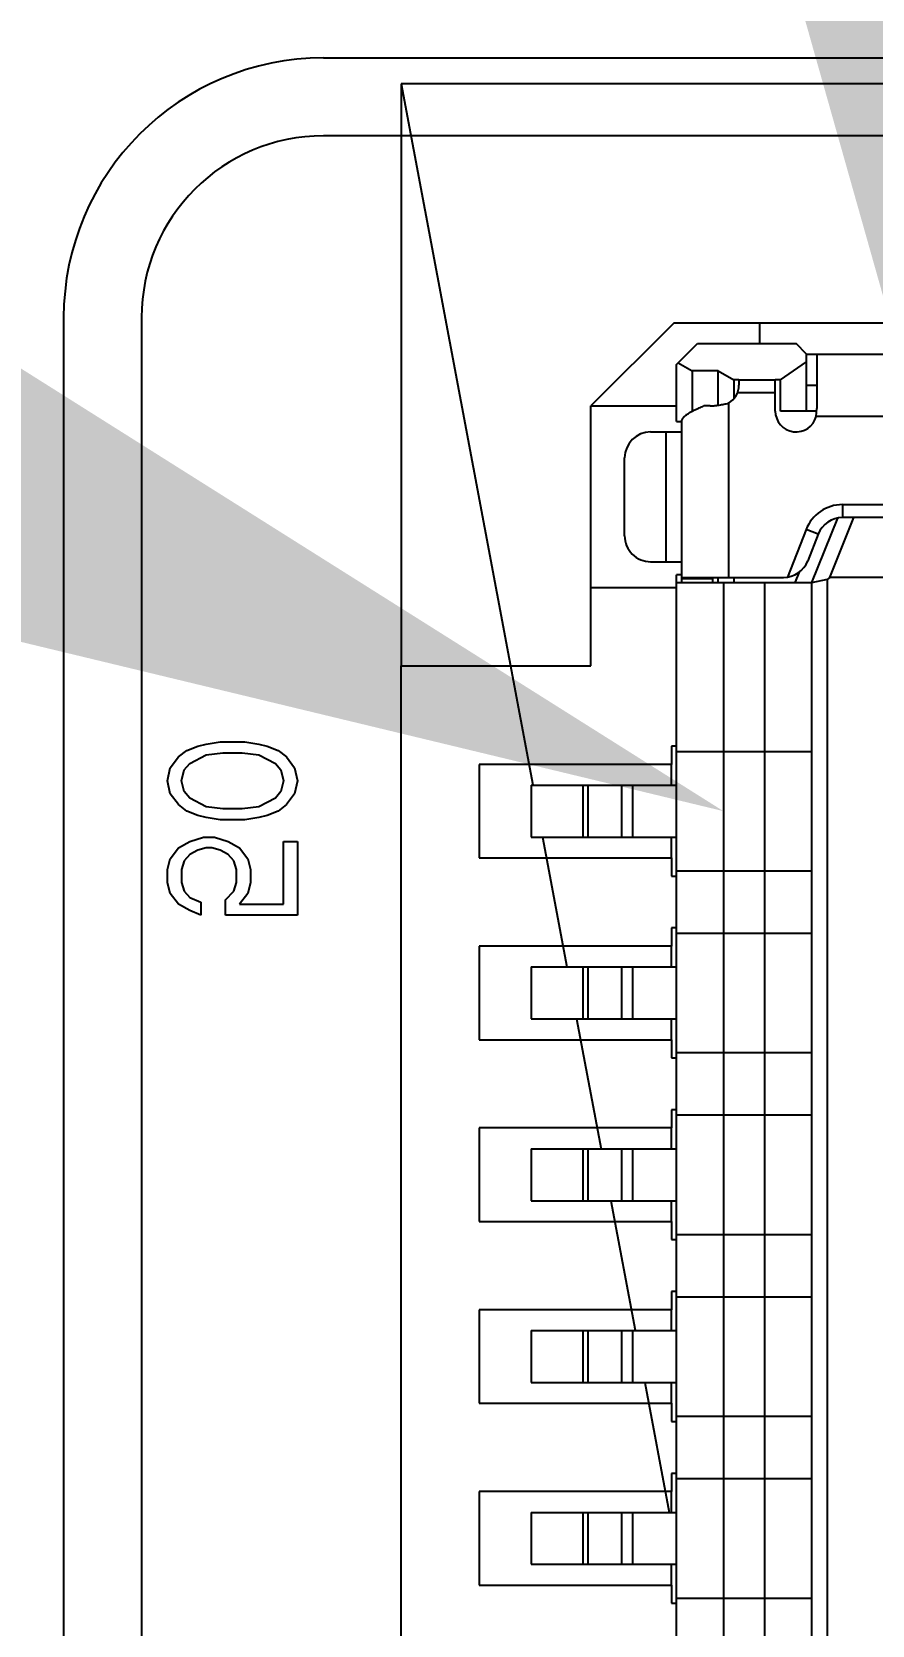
# Model space of a CAD drawing. Header units: millimetres. Extents: x 164 to 1164, y 133 to 906.
# Drawn here: x 231.05 to 235.91, y 302.63 to 311.83 of the extents above; entities that cross this region are included whole.
import ezdxf
from ezdxf import colors
from ezdxf.entities.mleader import LeaderData, LeaderLine
from ezdxf.math import Vec2, Vec3

# ---------------------------------------------------------------- set-up
doc = ezdxf.new("R2010")
doc.units = ezdxf.units.MM
for name, color, linetype in [('00侧挡板', 103, 'Continuous'), ('01_ASM_ALL_AXIS', 7, 'Continuous'), ('_139725', 7, 'Continuous'), ('_381931', 7, 'Continuous'), ('_39142', 7, 'Continuous'), ('_424072', 7, 'Continuous'), ('_521415', 7, 'Continuous'), ('_556391', 7, 'Continuous'), ('_82018', 7, 'Continuous')]:
    doc.layers.add(name, color=color, linetype=linetype)
doc.styles.get("Standard").update_dxf_attribs({"font": ''})
doc.styles.get('Standard').set_extended_font_data('SimSun')

# ---------------------------------------------------------------- blocks, each defined once
blk = doc.blocks.new('SFWER23')
at = {"color": 7}
for p, q in [((-188.5026, -444.2783), (-188.5026, -431.8307)), ((-188.3526, -441.8283), (-188.3526, -444.2783)), ((-188.0026, -444.6283), (-178.4054, -444.6283)), ((-188.0026, -444.7783), (-178.4054, -444.7783))]:
    blk.add_line(p, q, dxfattribs=at)
at = {"color": 3}
for p, q in [((-188.5026, -444.2783), (-188.5026, -431.8307)), ((-188.0026, -444.7783), (-178.4054, -444.7783))]:
    blk.add_line(p, q, dxfattribs=at)
at = {"color": 1}
for p, q in [((-188.4526, -442.0283), (-188.4526, -444.1283)), ((-187.9926, -443.6033), (-187.9926, -443.4383)), ((-187.9926, -443.6033), (-187.8326, -443.7633)), ((-187.1776, -443.5983), (-187.1776, -443.6083)), ((-187.1776, -443.6083), (-187.1426, -443.6083)), ((-186.9626, -443.6083), (-186.9276, -443.6083)), ((-186.9276, -443.6083), (-186.9276, -443.5983)), ((-186.8276, -443.5983), (-186.8276, -443.6083)), ((-186.8276, -443.6083), (-186.7926, -443.6083)), ((-186.6126, -443.6083), (-186.5776, -443.6083)), ((-186.5776, -443.6083), (-186.5776, -443.5983)), ((-186.4776, -443.5983), (-186.4776, -443.6083)), ((-186.4776, -443.6083), (-186.4426, -443.6083)), ((-186.2626, -443.6083), (-186.2276, -443.6083)), ((-186.2276, -443.6083), (-186.2276, -443.5983)), ((-186.1276, -443.5983), (-186.1276, -443.6083)), ((-186.1276, -443.6083), (-186.0926, -443.6083)), ((-185.9126, -443.6083), (-185.8776, -443.6083)), ((-185.8776, -443.6083), (-185.8776, -443.5983)), ((-185.7776, -443.5983), (-185.7776, -443.6083)), ((-185.7776, -443.6083), (-185.7426, -443.6083)), ((-185.5626, -443.6083), (-185.5276, -443.6083)), ((-185.5276, -443.6083), (-185.5276, -443.5983)), ((-187.3326, -443.7633), (-187.4826, -443.7633)), ((-187.3326, -444.1283), (-187.3326, -443.7633)), ((-188.4526, -444.1283), (-187.3326, -444.1283))]:
    blk.add_line(p, q, dxfattribs=at)
at = {"color": 4}
for p, q in [((-187.9926, -443.4383), (-187.9926, -442.7183)), ((-187.9526, -443.4383), (-187.9926, -443.4383)), ((-187.8326, -443.7633), (-187.8326, -443.5983)), ((-187.4826, -443.5983), (-187.4826, -443.7633)), ((-187.1426, -443.6083), (-187.1426, -443.9783)), ((-187.1026, -443.6083), (-187.1426, -443.6083)), ((-186.9626, -443.6083), (-187.0026, -443.6083)), ((-186.9626, -443.9783), (-186.9626, -443.6083)), ((-186.7926, -443.6083), (-186.7926, -443.9783)), ((-186.7526, -443.6083), (-186.7926, -443.6083)), ((-186.6126, -443.6083), (-186.6526, -443.6083)), ((-186.6126, -443.9783), (-186.6126, -443.6083)), ((-186.4426, -443.6083), (-186.4426, -443.9783)), ((-186.4026, -443.6083), (-186.4426, -443.6083)), ((-186.2626, -443.6083), (-186.3026, -443.6083)), ((-186.2626, -443.9783), (-186.2626, -443.6083)), ((-186.0926, -443.6083), (-186.0926, -443.9783)), ((-186.0526, -443.6083), (-186.0926, -443.6083)), ((-185.9126, -443.6083), (-185.9526, -443.6083)), ((-185.9126, -443.9783), (-185.9126, -443.6083)), ((-185.7426, -443.6083), (-185.7426, -443.9783)), ((-185.7026, -443.6083), (-185.7426, -443.6083)), ((-185.5626, -443.6083), (-185.6026, -443.6083)), ((-185.5626, -443.9783), (-185.5626, -443.6083)), ((-187.4826, -443.7633), (-187.8326, -443.7633)), ((-187.1426, -443.9783), (-186.9626, -443.9783)), ((-186.7926, -443.9783), (-186.6126, -443.9783)), ((-186.4426, -443.9783), (-186.2626, -443.9783)), ((-186.0926, -443.9783), (-185.9126, -443.9783)), ((-185.7426, -443.9783), (-185.5626, -443.9783))]:
    blk.add_line(p, q, dxfattribs=at)
at = {"color": 2}
for p, q in [((-185.9526, -443.6595), (-185.7026, -443.6127)), ((-186.3026, -443.7252), (-186.0535, -443.6784)), ((-186.6526, -443.7908), (-186.4016, -443.7437)), ((-187.0026, -443.8564), (-186.7526, -443.8095)), ((-188.4526, -444.1283), (-187.1032, -443.8753)), ((-178.3726, -444.1283), (-187.3326, -444.1283))]:
    blk.add_line(p, q, dxfattribs=at)
at = {"color": 7}
for radius in [0.5, 0.35]:
    blk.add_arc((-188.0026, -444.2783), radius, 180, 270, dxfattribs=at)
at = {"color": 3}
blk.add_arc((-188.0026, -444.2783), 0.5, 180, 270, dxfattribs=at)
at = {"layer": '01_ASM_ALL_AXIS', "color": 4}
for p, q in [((-187.1693, -444.3655), (-187.1568, -444.3496)), ((-187.1568, -444.3496), (-187.136, -444.3336)), ((-187.136, -444.3336), (-187.111, -444.3283)), ((-187.1318, -444.3602), (-187.111, -444.3549)), ((-187.111, -444.3283), (-187.086, -444.3336)), ((-187.111, -444.3549), (-187.0901, -444.3602)), ((-187.086, -444.3336), (-187.0651, -444.3496)), ((-187.0651, -444.3496), (-187.0526, -444.3655)), ((-186.9943, -444.3549), (-186.9943, -444.3283)), ((-186.9943, -444.3283), (-186.8526, -444.3283)), ((-186.8735, -444.3549), (-186.9943, -444.3549)), ((-186.8735, -444.44), (-186.8735, -444.3549)), ((-186.8526, -444.3283), (-186.8526, -444.4666)), ((-187.1818, -444.4027), (-187.1776, -444.3868)), ((-187.1776, -444.3868), (-187.1693, -444.3655)), ((-187.161, -444.4027), (-187.1443, -444.3708)), ((-187.1443, -444.3708), (-187.1318, -444.3602)), ((-187.0901, -444.3602), (-187.0776, -444.3708)), ((-187.0776, -444.3708), (-187.061, -444.4027)), ((-187.0526, -444.3655), (-187.0443, -444.3868)), ((-187.0443, -444.3868), (-187.0401, -444.4027)), ((-187.186, -444.4293), (-187.1818, -444.4027)), ((-187.1651, -444.4347), (-187.161, -444.4027)), ((-187.061, -444.4027), (-187.0568, -444.4347)), ((-187.0401, -444.4027), (-187.036, -444.4293)), ((-187.186, -444.4772), (-187.186, -444.4293)), ((-187.1651, -444.4719), (-187.1651, -444.4347)), ((-187.0568, -444.4347), (-187.0568, -444.4719)), ((-187.036, -444.4293), (-187.036, -444.4772)), ((-186.9943, -444.4613), (-186.9818, -444.44)), ((-186.9818, -444.44), (-186.961, -444.424)), ((-186.961, -444.424), (-186.9401, -444.4187)), ((-186.9401, -444.4453), (-186.9568, -444.4506)), ((-186.9401, -444.4187), (-186.9151, -444.4187)), ((-186.9151, -444.4453), (-186.9401, -444.4453)), ((-186.9151, -444.4187), (-186.8943, -444.424)), ((-186.8985, -444.4506), (-186.9151, -444.4453)), ((-186.8943, -444.424), (-186.8735, -444.44)), ((-187.1818, -444.5038), (-187.186, -444.4772)), ((-187.161, -444.5038), (-187.1651, -444.4719)), ((-187.0568, -444.4719), (-187.061, -444.5038)), ((-187.036, -444.4772), (-187.0401, -444.5038)), ((-187.0026, -444.4879), (-186.9943, -444.4613)), ((-186.9776, -444.4772), (-186.9818, -444.4932)), ((-186.9693, -444.4613), (-186.9776, -444.4772)), ((-186.9568, -444.4506), (-186.9693, -444.4613)), ((-186.8818, -444.4666), (-186.8985, -444.4506)), ((-186.8526, -444.4666), (-186.8818, -444.4666)), ((-187.1776, -444.5198), (-187.1818, -444.5038)), ((-187.1443, -444.5357), (-187.161, -444.5038)), ((-187.061, -444.5038), (-187.0776, -444.5357)), ((-187.0401, -444.5038), (-187.0443, -444.5198)), ((-187.0026, -444.5091), (-187.0026, -444.4879)), ((-186.9943, -444.5357), (-187.0026, -444.5091)), ((-186.9818, -444.4932), (-186.9818, -444.5038)), ((-186.9818, -444.5038), (-186.9776, -444.5198)), ((-187.1693, -444.541), (-187.1776, -444.5198)), ((-187.1568, -444.557), (-187.1693, -444.541)), ((-187.1318, -444.5464), (-187.1443, -444.5357)), ((-187.0776, -444.5357), (-187.0901, -444.5464)), ((-187.0526, -444.541), (-187.0651, -444.557)), ((-187.0443, -444.5198), (-187.0526, -444.541)), ((-186.9818, -444.557), (-186.9943, -444.5357)), ((-186.9776, -444.5198), (-186.9693, -444.5357)), ((-186.9693, -444.5357), (-186.9568, -444.5464)), ((-186.8985, -444.5464), (-186.886, -444.5357)), ((-186.886, -444.5357), (-186.8776, -444.5144)), ((-186.8776, -444.5144), (-186.8526, -444.5144)), ((-186.861, -444.5357), (-186.8735, -444.557)), ((-186.8526, -444.5144), (-186.861, -444.5357)), ((-187.136, -444.573), (-187.1568, -444.557)), ((-187.111, -444.5517), (-187.1318, -444.5464)), ((-187.0901, -444.5464), (-187.111, -444.5517)), ((-187.0651, -444.557), (-187.086, -444.573)), ((-186.961, -444.573), (-186.9818, -444.557)), ((-186.9568, -444.5464), (-186.9401, -444.5517)), ((-186.9401, -444.5517), (-186.9151, -444.5517)), ((-186.9151, -444.5517), (-186.8985, -444.5464)), ((-186.8735, -444.557), (-186.8943, -444.573)), ((-187.111, -444.5783), (-187.136, -444.573)), ((-187.086, -444.573), (-187.111, -444.5783)), ((-186.9401, -444.5783), (-186.961, -444.573)), ((-186.9151, -444.5783), (-186.9401, -444.5783)), ((-186.8943, -444.573), (-186.9151, -444.5783))]:
    blk.add_line(p, q, dxfattribs=at)
at = {"layer": '_139725', "color": 7}
for p, q in [((-187.5026, -442.8534), (-187.5026, -443.3031)), ((-187.5026, -443.3031), (-187.6176, -443.2571)), ((-187.6165, -443.2887), (-187.4926, -443.3383)), ((-187.5026, -443.3031), (-187.4983, -443.3083)), ((-187.4983, -443.3083), (-187.4918, -443.3383)), ((-187.4983, -443.3083), (-178.207, -443.3083)), ((-187.8226, -443.3283), (-187.8226, -443.3983)), ((-187.4926, -443.5983), (-187.4926, -443.3383)), ((-187.4926, -443.3383), (-187.1676, -443.3383)), ((-187.1676, -443.5983), (-187.1676, -443.3383)), ((-186.9376, -443.5983), (-186.9376, -443.3383)), ((-186.9376, -443.3383), (-186.8176, -443.3383)), ((-186.8176, -443.5983), (-186.8176, -443.3383)), ((-186.5876, -443.5983), (-186.5876, -443.3383)), ((-186.5876, -443.3383), (-186.4676, -443.3383)), ((-186.4676, -443.5983), (-186.4676, -443.3383)), ((-186.2376, -443.5983), (-186.2376, -443.3383)), ((-186.2376, -443.3383), (-186.1176, -443.3383)), ((-186.1176, -443.5983), (-186.1176, -443.3383)), ((-185.8876, -443.5983), (-185.8876, -443.3383)), ((-185.8876, -443.3383), (-185.7676, -443.3383)), ((-185.7676, -443.5983), (-185.7676, -443.3383)), ((-185.5376, -443.5983), (-185.5376, -443.3383)), ((-185.5376, -443.3383), (-185.4176, -443.3383)), ((-187.9326, -443.3483), (-187.9526, -443.3683)), ((-187.9526, -443.5583), (-187.9526, -443.3683)), ((-187.8226, -443.3483), (-187.9326, -443.3483)), ((-187.8826, -443.3983), (-187.9176, -443.3483)), ((-187.8826, -443.3983), (-187.8826, -443.4083)), ((-187.8226, -443.3983), (-187.8826, -443.3983)), ((-187.9001, -443.5183), (-187.8826, -443.4883)), ((-187.8826, -443.4783), (-187.8826, -443.4883)), ((-187.8826, -443.4883), (-187.8465, -443.4883)), ((-187.5026, -443.4883), (-187.4926, -443.4883)), ((-187.9001, -443.5183), (-187.9001, -443.5683)), ((-187.8341, -443.5183), (-187.9001, -443.5183)), ((-187.4926, -443.5183), (-187.5026, -443.5183)), ((-187.9126, -443.5983), (-187.9526, -443.5583)), ((-187.9158, -443.5951), (-187.9001, -443.5683)), ((-187.9001, -443.5683), (-187.8225, -443.5683)), ((-187.8026, -443.5983), (-187.8026, -443.5883)), ((-187.5076, -443.5883), (-187.5076, -443.5983)), ((-187.8026, -443.5983), (-187.9126, -443.5983)), ((-187.1676, -443.5983), (-187.5076, -443.5983)), ((-186.8176, -443.5983), (-186.9376, -443.5983)), ((-186.4676, -443.5983), (-186.5876, -443.5983)), ((-186.1176, -443.5983), (-186.2376, -443.5983)), ((-185.7676, -443.5983), (-185.8876, -443.5983)), ((-185.4176, -443.5983), (-185.5376, -443.5983))]:
    blk.add_line(p, q, dxfattribs=at)
at = {"layer": '_139725', "color": 9}
for p, q in [((-187.5127, -443.3625), (-187.4926, -443.3706)), ((-187.1676, -443.4283), (-187.4926, -443.4283)), ((-186.8176, -443.4283), (-186.9376, -443.4283)), ((-186.4676, -443.4283), (-186.5876, -443.4283)), ((-186.1176, -443.4283), (-186.2376, -443.4283)), ((-185.7676, -443.4283), (-185.8876, -443.4283)), ((-185.4176, -443.4283), (-185.5376, -443.4283)), ((-187.4926, -443.5083), (-187.1676, -443.5083)), ((-186.9376, -443.5083), (-186.8176, -443.5083)), ((-186.5876, -443.5083), (-186.4676, -443.5083)), ((-186.2376, -443.5083), (-186.1176, -443.5083)), ((-185.8876, -443.5083), (-185.7676, -443.5083)), ((-185.5376, -443.5083), (-185.4176, -443.5083))]:
    blk.add_line(p, q, dxfattribs=at)
at = {"layer": '_381931', "color": 7}
for p, q in [((-186.4676, -443.5983), (-186.4676, -443.3383)), ((-186.4676, -443.3383), (-186.2376, -443.3383)), ((-186.2376, -443.5983), (-186.2376, -443.3383)), ((-186.2376, -443.5983), (-186.4676, -443.5983)), ((-186.4026, -443.8783), (-186.4026, -443.5983)), ((-186.3026, -443.8783), (-186.3026, -443.5983)), ((-186.4026, -443.8783), (-186.3026, -443.8783))]:
    blk.add_line(p, q, dxfattribs=at)
at = {"layer": '_381931', "color": 9}
for p, q in [((-186.2376, -443.4283), (-186.4676, -443.4283)), ((-186.4676, -443.5083), (-186.2376, -443.5083)), ((-186.4026, -443.6833), (-186.3026, -443.6833)), ((-186.3026, -443.7035), (-186.4026, -443.7035)), ((-186.4026, -443.7691), (-186.3026, -443.7691)), ((-186.3026, -443.7783), (-186.4026, -443.7783))]:
    blk.add_line(p, q, dxfattribs=at)
at = {"layer": '_39142', "color": 7}
for p, q in [((-185.7676, -443.5983), (-185.7676, -443.3383)), ((-185.7676, -443.3383), (-185.5376, -443.3383)), ((-185.5376, -443.5983), (-185.5376, -443.3383)), ((-185.5376, -443.5983), (-185.7676, -443.5983)), ((-185.7026, -443.8783), (-185.7026, -443.5983)), ((-185.6026, -443.8783), (-185.6026, -443.5983)), ((-185.7026, -443.8783), (-185.6026, -443.8783))]:
    blk.add_line(p, q, dxfattribs=at)
at = {"layer": '_39142', "color": 9}
for p, q in [((-185.5376, -443.4283), (-185.7676, -443.4283)), ((-185.7676, -443.5083), (-185.5376, -443.5083)), ((-185.7026, -443.6833), (-185.6026, -443.6833)), ((-185.6026, -443.7035), (-185.7026, -443.7035)), ((-185.7026, -443.7691), (-185.6026, -443.7691)), ((-185.6026, -443.7783), (-185.7026, -443.7783))]:
    blk.add_line(p, q, dxfattribs=at)
at = {"layer": '_424072', "color": 9}
for p, q in [((-187.8126, -442.827), (-187.8126, -443.3296)), ((-187.6426, -443.2791), (-187.6176, -443.2791)), ((-187.5858, -443.3257), (-187.595, -443.349)), ((-187.838, -443.4983), (-187.5026, -443.4983)), ((-187.4995, -443.5283), (-187.4995, -443.5883)), ((-187.5326, -443.6183), (-187.7826, -443.6183))]:
    blk.add_line(p, q, dxfattribs=at)
at = {"layer": '_424072', "color": 7}
for p, q in [((-187.6426, -443.2791), (-187.6426, -442.8774)), ((-187.6176, -442.8774), (-187.6176, -443.2791)), ((-187.9326, -443.3483), (-187.9326, -443.1883)), ((-187.9326, -443.3283), (-187.8277, -443.3283)), ((-187.8726, -443.3483), (-187.8726, -443.3283)), ((-187.8126, -443.3295), (-187.8277, -443.3283)), ((-187.5858, -443.3257), (-187.5344, -443.3458)), ((-187.595, -443.349), (-187.5032, -443.3849)), ((-187.5026, -443.5883), (-187.5026, -443.3924)), ((-187.8826, -443.4783), (-187.8826, -443.4083)), ((-187.8226, -443.4083), (-187.8826, -443.4083)), ((-187.8576, -443.4083), (-187.8576, -443.4812)), ((-187.8826, -443.4783), (-187.8726, -443.4783)), ((-187.4926, -443.5283), (-187.5026, -443.5283)), ((-187.8326, -443.5339), (-187.8326, -443.5457)), ((-187.4926, -443.5883), (-187.8026, -443.5883)), ((-187.7826, -443.6483), (-187.7826, -443.5883)), ((-187.5326, -443.6483), (-187.5326, -443.5883)), ((-187.5826, -443.6983), (-187.7326, -443.6983))]:
    blk.add_line(p, q, dxfattribs=at)
for points in [[(-187.8326, -443.5339), (-187.8327, -443.5324), (-187.8327, -443.531), (-187.8328, -443.5295), (-187.8329, -443.5281), (-187.833, -443.5267), (-187.8332, -443.525), (-187.8334, -443.5233), (-187.8336, -443.5217), (-187.8338, -443.52), (-187.834, -443.5183), (-187.8344, -443.5161), (-187.8348, -443.5138), (-187.8352, -443.5116), (-187.8356, -443.5094), (-187.836, -443.5071), (-187.8365, -443.5049), (-187.837, -443.5027), (-187.8375, -443.5005), (-187.838, -443.4983)], [(-187.8144, -443.5811), (-187.8151, -443.5803), (-187.8158, -443.5794), (-187.8165, -443.5785), (-187.8171, -443.5776), (-187.8177, -443.5767), (-187.8183, -443.5757), (-187.8189, -443.5748), (-187.8198, -443.5735), (-187.8205, -443.5721), (-187.8213, -443.5708), (-187.822, -443.5694), (-187.8228, -443.568), (-187.8235, -443.5667), (-187.8243, -443.5651), (-187.8251, -443.5635), (-187.8258, -443.5618), (-187.8266, -443.5602), (-187.8273, -443.5586), (-187.828, -443.5569), (-187.829, -443.5547), (-187.8299, -443.5524), (-187.8308, -443.5502), (-187.8317, -443.5479), (-187.8326, -443.5457)], [(-187.8026, -443.5883), (-187.8029, -443.5883), (-187.8032, -443.5883), (-187.8035, -443.5882), (-187.8038, -443.5882), (-187.8041, -443.5882), (-187.8044, -443.5881), (-187.8047, -443.588), (-187.805, -443.588), (-187.8053, -443.5879), (-187.8056, -443.5878), (-187.8059, -443.5877), (-187.8062, -443.5876), (-187.8065, -443.5875), (-187.8068, -443.5874), (-187.8071, -443.5872), (-187.8074, -443.5871), (-187.8077, -443.5869), (-187.808, -443.5868), (-187.8083, -443.5866), (-187.8085, -443.5864), (-187.8089, -443.5862), (-187.8092, -443.586), (-187.8096, -443.5858), (-187.8099, -443.5855), (-187.8102, -443.5853), (-187.8105, -443.585), (-187.8109, -443.5847), (-187.8112, -443.5845), (-187.8115, -443.5842), (-187.8119, -443.5838), (-187.8123, -443.5835), (-187.8126, -443.5831), (-187.813, -443.5827), (-187.8134, -443.5823), (-187.8137, -443.5819), (-187.8141, -443.5815), (-187.8144, -443.5811)]]:
    blk.add_lwpolyline(points, dxfattribs=at)
for centre, radius, start, end in [((-187.5676, -443.2791), 0.075, 180, 248.6294), ((-187.5676, -443.2791), 0.05, 180, 248.6294), ((-187.8226, -443.3683), 0.04, 270, 75.5202), ((-187.5526, -443.3924), 0.05, 0, 68.6294), ((-187.8726, -443.5183), 0.04, 30, 90), ((-187.7326, -443.6483), 0.05, 180, 270), ((-187.5826, -443.6483), 0.05, 270, 0)]:
    blk.add_arc(centre, radius, start, end, dxfattribs=at)
at = {"layer": '_521415', "color": 7}
for p, q in [((-186.8176, -443.5983), (-186.8176, -443.3383)), ((-186.8176, -443.3383), (-186.5876, -443.3383)), ((-186.5876, -443.5983), (-186.5876, -443.3383)), ((-186.5876, -443.5983), (-186.8176, -443.5983)), ((-186.7526, -443.8783), (-186.7526, -443.5983)), ((-186.6526, -443.8783), (-186.6526, -443.5983)), ((-186.7526, -443.8783), (-186.6526, -443.8783))]:
    blk.add_line(p, q, dxfattribs=at)
at = {"layer": '_521415', "color": 9}
for p, q in [((-186.5876, -443.4283), (-186.8176, -443.4283)), ((-186.8176, -443.5083), (-186.5876, -443.5083)), ((-186.7526, -443.6833), (-186.6526, -443.6833)), ((-186.6526, -443.7035), (-186.7526, -443.7035)), ((-186.7526, -443.7691), (-186.6526, -443.7691)), ((-186.6526, -443.7783), (-186.7526, -443.7783))]:
    blk.add_line(p, q, dxfattribs=at)
at = {"layer": '_556391', "color": 7}
for p, q in [((-186.1176, -443.5983), (-186.1176, -443.3383)), ((-186.1176, -443.3383), (-185.8876, -443.3383)), ((-185.8876, -443.5983), (-185.8876, -443.3383)), ((-185.8876, -443.5983), (-186.1176, -443.5983)), ((-186.0526, -443.8783), (-186.0526, -443.5983)), ((-185.9526, -443.8783), (-185.9526, -443.5983)), ((-186.0526, -443.8783), (-185.9526, -443.8783))]:
    blk.add_line(p, q, dxfattribs=at)
at = {"layer": '_556391', "color": 9}
for p, q in [((-185.8876, -443.4283), (-186.1176, -443.4283)), ((-186.1176, -443.5083), (-185.8876, -443.5083)), ((-186.0526, -443.6833), (-185.9526, -443.6833)), ((-185.9526, -443.7035), (-186.0526, -443.7035)), ((-186.0526, -443.7691), (-185.9526, -443.7691)), ((-185.9526, -443.7783), (-186.0526, -443.7783))]:
    blk.add_line(p, q, dxfattribs=at)
at = {"layer": '_82018', "color": 7}
for p, q in [((-187.1676, -443.5983), (-187.1676, -443.3383)), ((-187.1676, -443.3383), (-186.9376, -443.3383)), ((-186.9376, -443.5983), (-186.9376, -443.3383)), ((-186.9376, -443.5983), (-187.1676, -443.5983)), ((-187.1026, -443.8783), (-187.1026, -443.5983)), ((-187.0026, -443.8783), (-187.0026, -443.5983)), ((-187.1026, -443.8783), (-187.0026, -443.8783))]:
    blk.add_line(p, q, dxfattribs=at)
at = {"layer": '_82018', "color": 9}
for p, q in [((-186.9376, -443.4283), (-187.1676, -443.4283)), ((-187.1676, -443.5083), (-186.9376, -443.5083)), ((-187.1026, -443.6833), (-187.0026, -443.6833)), ((-187.0026, -443.7035), (-187.1026, -443.7035)), ((-187.1026, -443.7691), (-187.0026, -443.7691)), ((-187.0026, -443.7783), (-187.1026, -443.7783))]:
    blk.add_line(p, q, dxfattribs=at)

msp = doc.modelspace()

# ---------------------------------------------------------------- block references
at = {"layer": '00侧挡板', "xscale": 3, "yscale": 3, "zscale": 3, "rotation": 270}
msp.add_blockref('SFWER23', (1565.5726, -253.8259), dxfattribs=at)

# ---------------------------------------------------------------- leaders
at = {"layer": '00侧挡板'}
ml = msp.add_multileader_mtext('Standard', dxfattribs=at)
ml.set_content('115', color=256)
ml.set_leader_properties()
ml.build(insert=Vec2(0, 0))
ml.multileader.update_dxf_attribs({"dogleg_length": 2, "arrow_head_size": 6})
ctx = ml.context
ctx.base_point, ctx.char_height, ctx.arrow_head_size, ctx.landing_gap_size, ctx.plane_origin = Vec3(235.8423, 330.7565), 8, 6, 0.4, Vec3(236.2721, 309.2377)
notes = []
notes.append((ctx, [(0, (1, 1, 0), (233.8423, 330.7565), (1, 0), 2, [(0, [(236.2721, 309.2377)], 0, [])])]))
ctx.mtext.insert, ctx.mtext.defined_height, ctx.mtext.flow_direction = Vec3(236.2423, 335.5565), 0.4, 5
ml = msp.add_multileader_mtext('Standard', dxfattribs=at)
ml.set_content('65', color=256)
ml.set_leader_properties()
ml.build(insert=Vec2(0, 0))
ml.multileader.update_dxf_attribs({"dogleg_length": 2, "arrow_head_size": 6})
ctx = ml.context
ctx.base_point, ctx.char_height, ctx.arrow_head_size, ctx.landing_gap_size, ctx.plane_origin = Vec3(202.4699, 315.6228), 8, 6, 0.4, Vec3(235.0478, 307.3319)
ctx.text_align_type = 2
notes.append((ctx, [(0, (1, 1, 0), (215.4032, 315.6228), (-1, 0), 2, [(0, [(235.0478, 307.3319)], 0, [])])]))
ctx.mtext.insert, ctx.mtext.defined_height, ctx.mtext.alignment, ctx.mtext.flow_direction = Vec3(213.0032, 320.4228), 0.4, 3, 5
for ctx, leaders in notes:
    for number, flags, end, landing, length, lines in leaders:
        leader = LeaderData()
        leader.index, (leader.has_last_leader_line, leader.has_dogleg_vector, leader.attachment_direction) = number, flags
        leader.last_leader_point, leader.dogleg_vector, leader.dogleg_length = Vec3(end), Vec3(landing), length
        for number, points, colour, breaks in lines:
            line = LeaderLine()
            line.index, line.vertices, line.color, line.breaks = number, Vec3.list(points), colors.encode_raw_color(colour), breaks
            leader.lines.append(line)
        ctx.leaders.append(leader)

doc.saveas('drawing.dxf')
